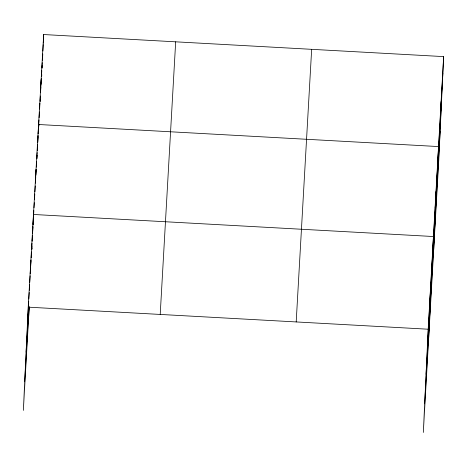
<?xml version="1.0" encoding="UTF-8"?>
<svg xmlns="http://www.w3.org/2000/svg" width="467" height="467" viewBox="0 0 467 467"><rect width="100%" height="100%" fill="white"/><g stroke="black" fill="none" stroke-linecap="round" stroke-linejoin="round"><path stroke-width="0.7" d="M443.65 56.606L428.186 329.217L423.318 432.46L438.782 159.842L443.65 56.606L43.682 34.54L28.218 307.158L23.35 410.394L29.223 306.825M30.139 275.851L29.783 282.354M30.238 273.703L30.845 260.814M28.61 317.706L29.112 306.971M31.452 257.422L31.517 255.992M31.855 248.835L31.989 245.969M32.229 240.96L32.462 235.952M32.597 233.086L32.935 225.923M33.005 224.493L33.478 214.47L433.446 236.53L428.578 339.772M36.029 169.486L35.387 183.093L35.743 177.25M36.589 166.748L36.654 165.312M36.957 158.873L37.127 155.295M37.366 150.281L37.599 145.272M38.072 135.249L37.734 142.406L38.049 136.621M38.142 133.813L38.58 124.502L438.548 146.568L433.68 249.804M40.524 92.413L41.131 79.524M41.726 76.068L41.791 74.638M42.094 68.194L42.228 65.327M42.468 60.319L42.736 54.592M42.906 51.014L43.209 44.569M43.279 43.133L43.682 34.54M430.037 299.347L430.813 282.874M435.221 208.019L435.997 191.552M440.323 118.058L441.099 101.584M27.442 323.625L28.715 301.18M28.837 299.008L29.211 292.488M29.333 290.316L29.66 284.526M30.273 273.662L30.606 267.871M30.729 265.7L31.056 259.903M31.178 257.731L31.511 251.941M31.674 249.039L32.001 243.249M32.124 241.077L32.451 235.286M32.573 233.109L32.906 227.312M33.069 224.411L33.396 218.603M33.566 215.701L33.852 210.623M34.015 207.722L34.307 202.643M34.47 199.742L34.797 193.939M34.92 191.762L35.253 185.959M35.866 175.072L36.198 169.27M36.321 167.093L36.648 161.29M36.817 158.389L37.144 152.586M37.267 150.409L37.599 144.607M38.212 133.72L38.545 127.917M38.668 125.74L38.994 119.937M39.117 117.76L39.45 111.957M39.613 109.056L39.94 103.248M40.063 101.076L40.355 95.998M40.559 92.367L40.845 87.288M41.014 84.387L41.341 78.584M41.464 76.407L41.796 70.605M41.96 67.697L42.246 62.619M42.409 59.718L42.742 53.915M26.094 352.258L28.721 305.914M31.925 249.413L32.007 247.965M33.326 224.75L33.408 223.296M38.919 126.078L39.006 124.631M40.32 101.409L40.401 99.961M24.698 381.761L28.931 307.175M160.21 314.437L175.674 41.826M296.195 321.938L311.658 49.327M427.41 345.691L442.874 73.08M426.062 374.324L441.525 101.713M424.666 403.827L440.13 131.209M28.218 307.158L428.186 329.217"/></g></svg>
